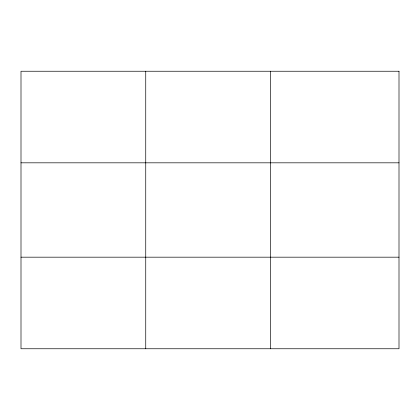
<?xml version="1.0" encoding="UTF-8"?>
<svg xmlns="http://www.w3.org/2000/svg" width="420" height="420" viewBox="0 0 420 420"><rect width="100%" height="100%" fill="white"/><g stroke="black" fill="none" stroke-linecap="round" stroke-linejoin="round"><path stroke-width="0.63" d="M145.74 71.242L145.74 348.757M270.48 71.242L270.48 348.757M21 162.823L399 162.823M21 257.177L399 257.177M399 71.242L399 348.757L21 348.757L21 71.242L399 71.242"/></g></svg>
